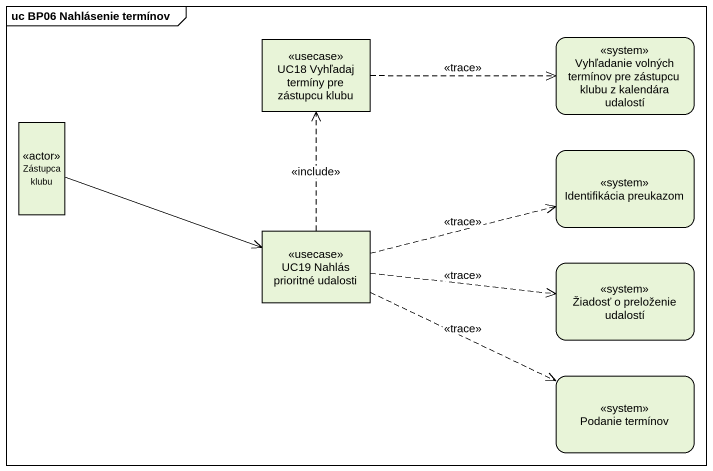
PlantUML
@startuml
mainframe uc BP06 Nahlásenie termínov
hide empty description
state "UC18 Vyhľadaj termíny pre zástupcu klubu" as UC18_Vyhľadaj_termíny_pre <<usecase>>
state "Vyhľadanie volných termínov pre zástupcu klubu z kalendára udalostí" as Vyhľadanie_volných_termínov <<system>>
state "Zástupca klubu" as Zástupca_klubu <<actor>>
state "Identifikácia preukazom" as Identifikácia_preukazom <<system>>
state "UC19 Nahlás prioritné udalosti" as UC19_Nahlás_prioritné <<usecase>>
state "Žiadosť o preloženie udalostí" as Žiadosť_o_preloženie <<system>>
state "Podanie termínov" as Podanie_termínov <<system>>
UC18_Vyhľadaj_termíny_pre -right[dashed]-> Vyhľadanie_volných_termínov : <<trace>>
Zástupca_klubu -right-> UC19_Nahlás_prioritné
UC19_Nahlás_prioritné -up[dashed]-> UC18_Vyhľadaj_termíny_pre : <<include>>
UC19_Nahlás_prioritné -right[dashed]-> Identifikácia_preukazom : <<trace>>
UC19_Nahlás_prioritné -right[dashed]-> Žiadosť_o_preloženie : <<trace>>
UC19_Nahlás_prioritné -right[dashed]-> Podanie_termínov : <<trace>>
@enduml
